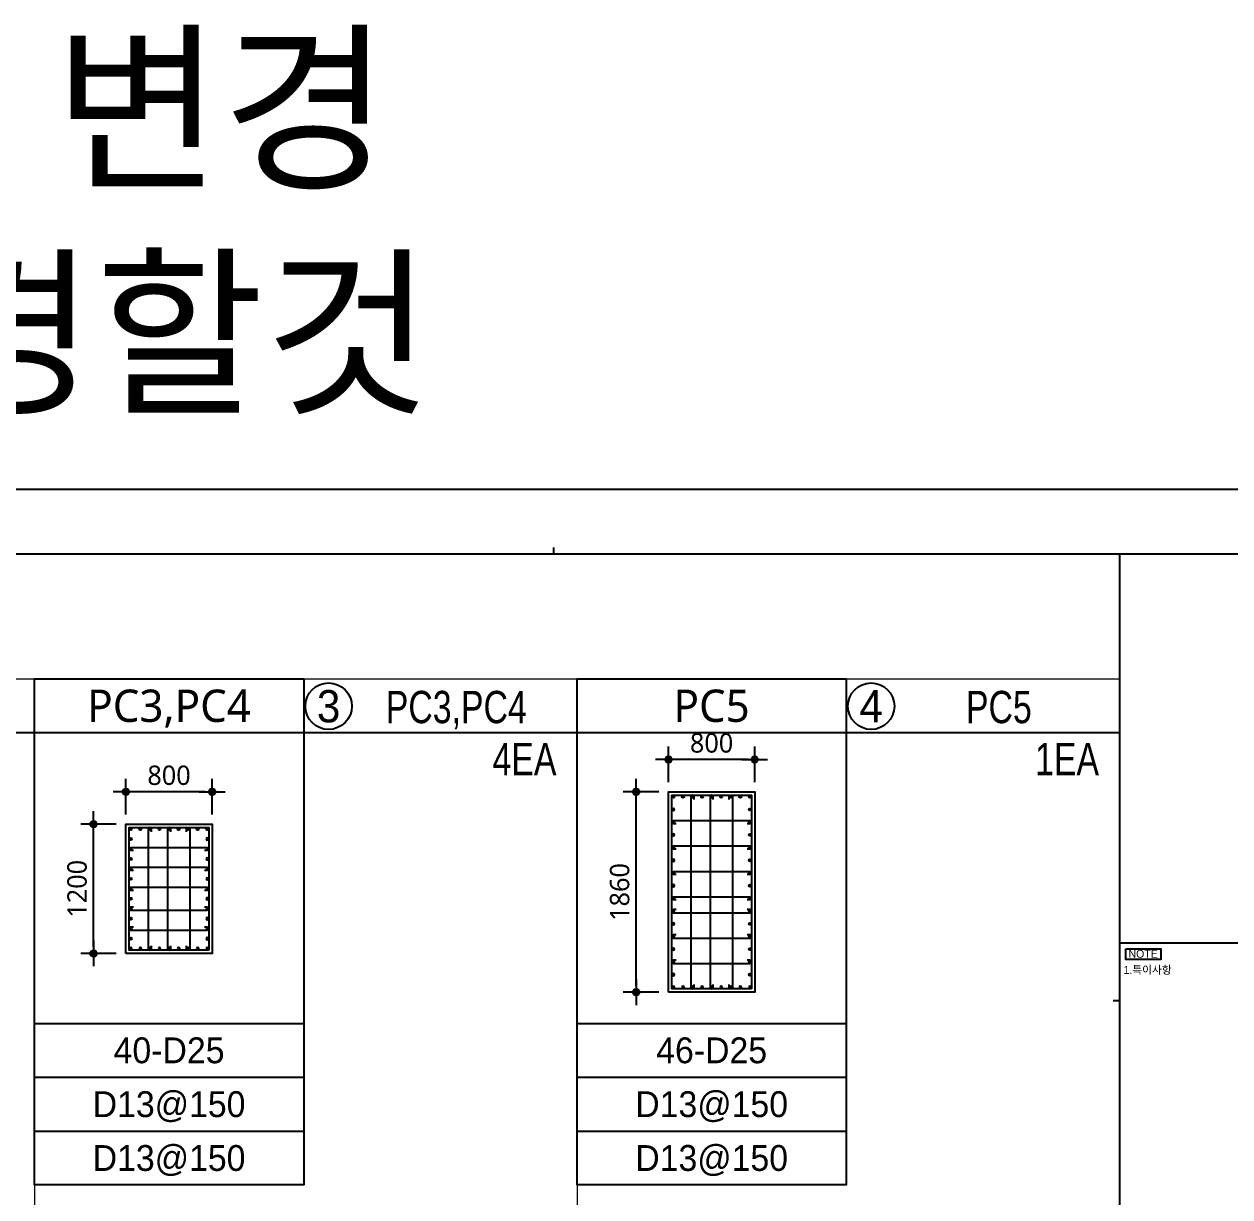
# Model space of a CAD drawing. Header units: millimetres. Extents: x 317501 to 2277231, y -321722 to 1186893.
# Drawn here: x 484755 to 495949, y -109947 to -99056 of the extents above; entities that cross this region are included whole.
import ezdxf
from ezdxf.enums import TextEntityAlignment as Align

# ---------------------------------------------------------------- set-up
doc = ezdxf.new("R2010")
doc.units = ezdxf.units.MM
doc.header["$LTSCALE"] = 57
doc.layers.get('Defpoints').update_dxf_attribs({"color": 145})
for name, color, linetype in [('AMAC-NO', 5, 'Continuous'), ('AMAC-TITLE', 7, 'Continuous'), ('BAR', 2, 'Continuous'), ('BARR', 1, 'Continuous'), ('DIM', 7, 'Continuous'), ('ELE', 7, 'Continuous'), ('HOOP', 2, 'Continuous'), ('LEADER', 7, 'Continuous'), ('XDIM', 7, 'Continuous'), ('XTAG', 7, 'Continuous')]:
    doc.layers.add(name, color=color, linetype=linetype)
doc.layers.add('TEXT', color=3, linetype='Continuous', lineweight=9)
doc.layers.add('XTITLE', color=22, linetype='Continuous', lineweight=0)
doc.styles.add('XRebarSheet', font='Hmkmrhd_0.ttf')
doc.styles.add('돋움', font='malgun.ttf')
doc.styles.add('돋음', font='Dotum.ttf')
doc.styles.add('맑은고딕', font='malgun.ttf')
doc.dimstyles.new('DIM_40', dxfattribs={"dimscale": 40, "dimtxt": 3, "dimasz": 1, "dimexe": 2, "dimexo": 1.5, "dimgap": 1, "dimtad": 1, "dimdec": 0, "dimzin": 0, "dimdsep": 46, "dimtxsty": '맑은고딕', "dimblk1": 'DIMDOT', "dimblk2": 'DIMDOT', "dimsah": 1, "dimcen": 0.09, "dimdle": 2, "dimclrd": 7, "dimclre": 7, "dimclrt": 6, "dimadec": 0, "dimazin": 0, "dimtfac": 1, "dimtdec": 0, "dimtix": 1, "dimtmove": 2, "dimatfit": 3, "dimldrblk": 'DIMDOT', "dimfxl": 0, "dimtolj": 1, "dimtzin": 0, "dimarcsym": 0})

# ---------------------------------------------------------------- blocks, each defined once
blk = doc.blocks.new('dhs_sheet2e')
at = {"color": 7}
for p, q in [((55508.9, 57331.7), (55508.9, 57531.5)), ((73013.1, 43498.2), (72813.3, 43498.2))]:
    blk.add_line(p, q, dxfattribs=at)
for points in [[(84000, 0), (84000, 59329.4), (0, 59329.4), (0, 0)], [(73208.2, 45108.5), (74292.8, 45108.5), (74292.8, 44775), (73208.2, 44775)]]:
    blk.add_lwpolyline(points, close=True, dxfattribs=at)
at = {"color": 30, "const_width": 64.9}
blk.add_lwpolyline([(81003.6, 57331.7), (2996.4, 57331.7), (2996.4, 1997.6), (81003.6, 1997.6)], close=True, dxfattribs=at)
at = {"color": 30}
for points, const_width in [([(73013.1, 1997.6), (73013.1, 57331.7)], 64.9), ([(73013.1, 45291.6), (81003.6, 45291.6)], 64.9), ([(73013.1, 37482.7), (81003.6, 37482.7)], 1.25)]:
    blk.add_lwpolyline(points, dxfattribs=dict(at, const_width=const_width))
at = {"color": 7, "style": 'XRebarSheet'}
for s, p in [('NOTE', (73292, 44833.7)), ('1.특이사항', (73135.9, 44335.3))]:
    blk.add_text(s, height=242.71, dxfattribs=at).set_placement(p)
blk = doc.blocks.new('sdhdtbhse')
at = {"color": 255, "xscale": 0.75, "yscale": 0.75, "zscale": 0.75}
blk.add_blockref('dhs_sheet2e', (0, -44497), dxfattribs=at)
blk = doc.blocks.new('DIMDOT')
at = {"layer": 'DIM', "linetype": 'Continuous'}
blk.add_line((-2, 0), (2, 0), dxfattribs=at)
for radius in [0.5, 0.25]:
    blk.add_circle((0, 0), radius, dxfattribs=at)
blk = doc.blocks.new('*D48')
at = {"layer": 'Defpoints', "color": 0, "transparency": 16777216}
for p in [(517043, -214680), (517343, -214680), (517343, -215880)]:
    blk.add_point(p, dxfattribs=at)
at = {"layer": 'DIM', "color": 7, "lineweight": -2, "transparency": 16777216}
for p, q in [((517253, -214680), (516923, -214680)), ((517043, -215820), (517043, -214740)), ((517253, -215880), (516923, -215880))]:
    blk.add_line(p, q, dxfattribs=at)
at = {"layer": 'DIM', "color": 7, "lineweight": -2, "transparency": 16777216, "xscale": 60, "yscale": 60, "zscale": 60}
for p, rotation in [((517043, -214680), 90), ((517043, -215880), 270)]:
    blk.add_blockref('DIMDOT', p, dxfattribs=dict(at, rotation=rotation))
at = {"layer": 'DIM', "color": 6, "transparency": 16777216, "insert": (516890, -215280), "char_height": 180, "attachment_point": 5, "rotation": 90, "style": '맑은고딕'}
blk.add_mtext('\\A1;1200', dxfattribs=at)
blk = doc.blocks.new('*D49')
at = {"layer": 'Defpoints', "color": 0, "transparency": 16777216}
for p in [(517343, -214380), (517343, -214680), (518143, -214680)]:
    blk.add_point(p, dxfattribs=at)
at = {"layer": 'DIM', "color": 7, "lineweight": -2, "transparency": 16777216}
for p, q in [((517343, -214590), (517343, -214260)), ((518143, -214590), (518143, -214260)), ((518083, -214380), (517403, -214380))]:
    blk.add_line(p, q, dxfattribs=at)
at = {"layer": 'DIM', "color": 7, "lineweight": -2, "transparency": 16777216, "xscale": 60, "yscale": 60, "zscale": 60, "rotation": 180}
blk.add_blockref('DIMDOT', (517343, -214380), dxfattribs=at)
at = {"layer": 'DIM', "color": 7, "lineweight": -2, "transparency": 16777216, "xscale": 60, "yscale": 60, "zscale": 60}
blk.add_blockref('DIMDOT', (518143, -214380), dxfattribs=at)
at = {"layer": 'DIM', "color": 6, "transparency": 16777216, "insert": (517743, -214227), "char_height": 180, "attachment_point": 5, "style": '맑은고딕'}
blk.add_mtext('\\A1;800', dxfattribs=at)
blk = doc.blocks.new('BAR')
at = {"layer": 'BARR'}
h = blk.add_hatch(color=256, dxfattribs=at)
edge = h.paths.add_edge_path()
edge.add_arc((0, 0), 15, 0, 360)
blk.add_circle((0, 0), 15, dxfattribs=at)
blk = doc.blocks.new('*D52')
at = {"layer": 'Defpoints', "color": 0, "transparency": 16777216}
for p in [(525593, -223697), (525893, -223697), (525893, -225557)]:
    blk.add_point(p, dxfattribs=at)
at = {"layer": 'DIM', "color": 7, "lineweight": -2, "transparency": 16777216}
for p, q in [((525803, -223697), (525473, -223697)), ((525593, -225497), (525593, -223757)), ((525803, -225557), (525473, -225557))]:
    blk.add_line(p, q, dxfattribs=at)
at = {"layer": 'DIM', "color": 7, "lineweight": -2, "transparency": 16777216, "xscale": 60, "yscale": 60, "zscale": 60}
for p, rotation in [((525593, -223697), 90), ((525593, -225557), 270)]:
    blk.add_blockref('DIMDOT', p, dxfattribs=dict(at, rotation=rotation))
at = {"layer": 'DIM', "color": 6, "transparency": 16777216, "insert": (525440, -224627), "char_height": 180, "attachment_point": 5, "rotation": 90, "style": '맑은고딕'}
blk.add_mtext('\\A1;1860', dxfattribs=at)
blk = doc.blocks.new('*D53')
at = {"layer": 'Defpoints', "color": 0, "transparency": 16777216}
for p in [(525893, -223397), (525893, -223697), (526693, -223697)]:
    blk.add_point(p, dxfattribs=at)
at = {"layer": 'DIM', "color": 7, "lineweight": -2, "transparency": 16777216}
for p, q in [((525893, -223607), (525893, -223277)), ((526693, -223607), (526693, -223277)), ((526633, -223397), (525953, -223397))]:
    blk.add_line(p, q, dxfattribs=at)
at = {"layer": 'DIM', "color": 7, "lineweight": -2, "transparency": 16777216, "xscale": 60, "yscale": 60, "zscale": 60, "rotation": 180}
blk.add_blockref('DIMDOT', (525893, -223397), dxfattribs=at)
at = {"layer": 'DIM', "color": 7, "lineweight": -2, "transparency": 16777216, "xscale": 60, "yscale": 60, "zscale": 60}
blk.add_blockref('DIMDOT', (526693, -223397), dxfattribs=at)
at = {"layer": 'DIM', "color": 6, "transparency": 16777216, "insert": (526293, -223244), "char_height": 180, "attachment_point": 5, "style": '맑은고딕'}
blk.add_mtext('\\A1;800', dxfattribs=at)
blk = doc.blocks.new('PC3')
at = {"layer": 'BAR'}
blk.add_lwpolyline([(1620, 2180), (880, 2180), (880, 3320), (1620, 3320)], close=True, dxfattribs=at)
at = {"layer": 'ELE'}
blk.add_lwpolyline([(850, 2150), (850, 3350), (1650, 3350), (1650, 2150)], close=True, dxfattribs=at)
at = {"layer": 'HOOP'}
for points in [[(1087.5, 3280), (1087.5, 3305, 1), (1057.5, 3305), (1057.5, 2195, 1), (1087.5, 2195), (1087.5, 2220)], [(1265, 3280), (1265, 3305, 1), (1235, 3305), (1235, 2195, 1), (1265, 2195), (1265, 2220)], [(1412.5, 3280), (1412.5, 3305, -1), (1442.5, 3305), (1442.5, 2195, -1), (1412.5, 2195), (1412.5, 2220)], [(920, 3105), (895, 3105, -1), (895, 3135), (1605, 3135, -1), (1605, 3105), (1580, 3105)], [(920, 2920), (895, 2920, -1), (895, 2950), (1605, 2950, -1), (1605, 2920), (1580, 2920)], [(920, 2735), (895, 2735, -1), (895, 2765), (1605, 2765, -1), (1605, 2735), (1580, 2735)], [(920, 2580), (895, 2580, 1), (895, 2550), (1605, 2550, 1), (1605, 2580), (1580, 2580)], [(920, 2395), (895, 2395, 1), (895, 2365), (1605, 2365, 1), (1605, 2395), (1580, 2395)]]:
    blk.add_lwpolyline(points, format="xyb", dxfattribs=at)
at = {"layer": 'LEADER'}
for p, q in [((0, 4200), (2500, 4200)), ((0, 1500), (2500, 1500)), ((0, 1000), (2500, 1000)), ((0, 500), (2500, 500))]:
    blk.add_line(p, q, dxfattribs=at)
blk.add_lwpolyline([(2500, 4700), (2500, 0), (0, 0), (0, 4700), (2500, 4700)], dxfattribs=at)
at = {"layer": 'BAR', "yscale": 0.6666666666666666, "zscale": 0.6666666666666666}
for p, xscale, rotation in [((895, 3305), 0.6666666666666666, 180), ((983.75, 3305), 0.6666666666666666, 180), ((1072.5, 3305), 0.6666666666666666, 180), ((1161.25, 3305), 0.6666666666666666, 180), ((1250, 3305), 0.6666666666666666, 180), ((1338.75, 3305), 0.6666666666666666, 180), ((1427.5, 3305), 0.6666666666666666, 180), ((1516.25, 3305), 0.6666666666666666, 180), ((1605, 3305), 0.6666666666666666, 180), ((895, 3212.5), 0.6666666666666666, 180), ((1605, 3212.5), -0.6666666666666666, 180), ((895, 3120), 0.6666666666666666, 180), ((895, 3027.5), 0.6666666666666666, 180), ((1605, 3120), -0.6666666666666666, 180), ((1605, 3027.5), -0.6666666666666666, 180), ((895, 2935), 0.6666666666666666, 180), ((1605, 2935), -0.6666666666666666, 180), ((895, 2842.5), 0.6666666666666666, 180), ((1605, 2842.5), -0.6666666666666666, 180), ((895, 2750), 0.6666666666666666, 180), ((1605, 2750), -0.6666666666666666, 180), ((895, 2657.5), 0.6666666666666666, 180), ((895, 2565), 0.6666666666666666, 180), ((1605, 2657.5), -0.6666666666666666, 180), ((1605, 2565), -0.6666666666666666, 180), ((895, 2472.5), 0.6666666666666666, 180), ((1605, 2472.5), -0.6666666666666666, 180), ((895, 2380), 0.6666666666666666, 180), ((1605, 2380), -0.6666666666666666, 180), ((895, 2287.5), 0.6666666666666666, 180), ((1605, 2287.5), -0.6666666666666666, 180), ((983.75, 2195), -0.6666666666666666, 359.9999999999941), ((1072.5, 2195), -0.6666666666666666, 359.9999999999941), ((1161.25, 2195), -0.6666666666666666, 359.9999999999941), ((1250, 2195), -0.6666666666666666, 359.9999999999941), ((1338.75, 2195), -0.6666666666666666, 359.9999999999941), ((1427.5, 2195), -0.6666666666666666, 359.9999999999941), ((1516.25, 2195), -0.6666666666666666, 359.9999999999941)]:
    blk.add_blockref('BAR', p, dxfattribs=dict(at, xscale=xscale, rotation=rotation))
at = {"layer": 'BAR', "xscale": -0.6666666666666666, "yscale": 0.6666666666666666, "zscale": 0.6666666666666666}
for p in [(895, 2195), (1605, 2195)]:
    blk.add_blockref('BAR', p, dxfattribs=at)
at = {"layer": 'TEXT'}
for s, height, style, p in [('PC3,PC4', 300, '맑은고딕', (1250, 4450)), ('40-D25', 240, '돋음', (1250, 1250)), ('D13@150', 240, '돋음', (1250, 750)), ('D13@150', 240, '돋음', (1250, 250))]:
    blk.add_text(s, height=height, dxfattribs=dict(at, style=style)).set_placement(p, align=Align.MIDDLE_CENTER)
at = {"layer": 'DIM'}
dim = blk.add_linear_dim(base=(850, 3650), p1=(1650, 3350), p2=(850, 3350), dimstyle='DIM_40', override={"dimscale": 60}, dxfattribs=at)
dim.commit()
dim.dimension.update_dxf_attribs({"geometry": '*D49', "text_midpoint": (1250, 3803), "insert": (-516493.5, 218030.18)})
dim = blk.add_linear_dim(base=(550, 3350), p1=(850, 2150), p2=(850, 3350), angle=270, dimstyle='DIM_40', override={"dimscale": 60}, dxfattribs=at)
dim.commit()
dim.dimension.update_dxf_attribs({"geometry": '*D48', "text_midpoint": (396.51, 2750), "insert": (-516493.5, 218030.18)})
blk = doc.blocks.new('PC5')
at = {"layer": 'BAR'}
blk.add_lwpolyline([(1620, 1820), (880, 1820), (880, 3620), (1620, 3620)], close=True, dxfattribs=at)
at = {"layer": 'ELE'}
blk.add_lwpolyline([(850, 1790), (850, 3650), (1650, 3650), (1650, 1790)], close=True, dxfattribs=at)
at = {"layer": 'HOOP'}
for points in [[(1087.5, 3580), (1087.5, 3605, 1), (1057.5, 3605), (1057.5, 1835, 1), (1087.5, 1835), (1087.5, 1860)], [(1265, 3580), (1265, 3605, 1), (1235, 3605), (1235, 1835, 1), (1265, 1835), (1265, 1860)], [(1412.5, 3580), (1412.5, 3605, -1), (1442.5, 3605), (1442.5, 1835, -1), (1412.5, 1835), (1412.5, 1860)], [(920, 3354), (895, 3354, -1), (895, 3384), (1605, 3384, -1), (1605, 3354), (1580, 3354)], [(920, 3118), (895, 3118, -1), (895, 3148), (1605, 3148, -1), (1605, 3118), (1580, 3118)], [(920, 2882), (895, 2882, -1), (895, 2912), (1605, 2912, -1), (1605, 2882), (1580, 2882)], [(920, 2646), (895, 2646, -1), (895, 2676), (1605, 2676, -1), (1605, 2646), (1580, 2646)], [(920, 2558), (895, 2558, 1), (895, 2528), (1605, 2528, 1), (1605, 2558), (1580, 2558)], [(920, 2322), (895, 2322, 1), (895, 2292), (1605, 2292, 1), (1605, 2322), (1580, 2322)], [(920, 2086), (895, 2086, 1), (895, 2056), (1605, 2056, 1), (1605, 2086), (1580, 2086)]]:
    blk.add_lwpolyline(points, format="xyb", dxfattribs=at)
at = {"layer": 'LEADER'}
for p, q in [((0, 4200), (2500, 4200)), ((0, 1500), (2500, 1500)), ((0, 1000), (2500, 1000)), ((0, 500), (2500, 500))]:
    blk.add_line(p, q, dxfattribs=at)
blk.add_lwpolyline([(2500, 4700), (2500, 0), (0, 0), (0, 4700), (2500, 4700)], dxfattribs=at)
at = {"layer": 'BAR', "xscale": 0.6666666666666666, "yscale": 0.6666666666666666, "zscale": 0.6666666666666666, "rotation": 180}
for p in [(895, 3605), (983.75, 3605), (1072.5, 3605), (1161.25, 3605), (1250, 3605), (1338.75, 3605), (1427.5, 3605), (1516.25, 3605), (1605, 3605)]:
    blk.add_blockref('BAR', p, dxfattribs=at)
at = {"layer": 'BAR', "yscale": 0.6666666666666666, "zscale": 0.6666666666666666}
for p, xscale in [((895, 3487), -0.6666666666666666), ((1605, 3487), 0.6666666666666666), ((895, 3369), -0.6666666666666666), ((1605, 3369), 0.6666666666666666), ((895, 3251), -0.6666666666666666), ((1605, 3251), 0.6666666666666666), ((895, 3133), -0.6666666666666666), ((1605, 3133), 0.6666666666666666), ((895, 3015), -0.6666666666666666), ((1605, 3015), 0.6666666666666666), ((895, 2897), -0.6666666666666666), ((1605, 2897), 0.6666666666666666), ((895, 2779), -0.6666666666666666), ((1605, 2779), 0.6666666666666666), ((895, 2661), -0.6666666666666666), ((1605, 2661), 0.6666666666666666), ((895, 2543), -0.6666666666666666), ((1605, 2543), 0.6666666666666666), ((895, 2425), -0.6666666666666666), ((1605, 2425), 0.6666666666666666), ((895, 2307), -0.6666666666666666), ((1605, 2307), 0.6666666666666666), ((895, 2189), -0.6666666666666666), ((1605, 2189), 0.6666666666666666), ((895, 2071), -0.6666666666666666), ((1605, 2071), 0.6666666666666666), ((895, 1953), -0.6666666666666666), ((1605, 1953), 0.6666666666666666), ((895, 1835), -0.6666666666666666), ((983.75, 1835), -0.6666666666666666), ((1072.5, 1835), -0.6666666666666666), ((1161.25, 1835), -0.6666666666666666), ((1250, 1835), -0.6666666666666666), ((1338.75, 1835), -0.6666666666666666), ((1427.5, 1835), -0.6666666666666666), ((1516.25, 1835), -0.6666666666666666), ((1605, 1835), -0.6666666666666666)]:
    blk.add_blockref('BAR', p, dxfattribs=dict(at, xscale=xscale))
at = {"layer": 'TEXT'}
for s, height, style, p in [('PC5', 300, '맑은고딕', (1250, 4450)), ('46-D25', 240, '돋음', (1250, 1250)), ('D13@150', 240, '돋음', (1250, 750)), ('D13@150', 240, '돋음', (1250, 250))]:
    blk.add_text(s, height=height, dxfattribs=dict(at, style=style)).set_placement(p, align=Align.MIDDLE_CENTER)
at = {"layer": 'DIM'}
dim = blk.add_linear_dim(base=(850, 3950), p1=(1650, 3650), p2=(850, 3650), dimstyle='DIM_40', override={"dimscale": 60}, dxfattribs=at)
dim.commit()
dim.dimension.update_dxf_attribs({"geometry": '*D53', "text_midpoint": (1250, 4103), "insert": (-525043.41, 227347.37)})
dim = blk.add_linear_dim(base=(550, 3650), p1=(850, 1790), p2=(850, 3650), angle=270, dimstyle='DIM_40', override={"dimscale": 60}, dxfattribs=at)
dim.commit()
dim.dimension.update_dxf_attribs({"geometry": '*D52', "text_midpoint": (396.51, 2720), "insert": (-525043.41, 227347.37)})

msp = doc.modelspace()

# ---------------------------------------------------------------- linework, layer by layer
at = {"layer": 'AMAC-NO', "color": 2}
for centre in [(487581.5, -105390.3), (492618.8, -105390.3)]:
    msp.add_circle(centre, 216, dxfattribs=at)
at = {"layer": 'XTAG', "color": 4}
msp.add_lwpolyline([(474775.7, -105635.8), (494924.9, -105635.8)], dxfattribs=at)
at = {"layer": 'XTITLE', "color": 3, "ltscale": 2}
msp.add_line((473919.9, -105135.8), (494924.9, -105135.8), dxfattribs=at)
for points in [[(484850.3, -105135.8), (484850.3, -120577)], [(489887.6, -105135.8), (489887.6, -120577)]]:
    msp.add_lwpolyline(points, dxfattribs=at)

# ---------------------------------------------------------------- block references
at = {"layer": 'XDIM', "color": 4, "xscale": 0.3999999986033871, "yscale": 0.3999999986033871, "zscale": 0.3999999986033871}
msp.add_blockref('sdhdtbhse', (473020.9, -103377.5), dxfattribs=at)
at = {"layer": 'XTAG', "color": 4}
for name, p in [('PC3', (484850.3, -109835.8)), ('PC5', (489887.6, -109835.8))]:
    msp.add_blockref(name, p, dxfattribs=at)

# ---------------------------------------------------------------- texts
at = {"layer": 'AMAC-NO', "color": 2, "style": '돋음'}
for s, p in [('3', (487581.5, -105390.3)), ('4', (492618.8, -105390.3))]:
    msp.add_text(s, height=300, dxfattribs=at).set_placement(p, align=Align.MIDDLE_CENTER)
at = {"layer": 'AMAC-NO', "color": 2, "style": '돋음', "width": 0.8}
for s, p in [('PC3,PC4', (488766.9, -105397.8)), ('PC5', (493804.2, -105397.8)), ('4EA', (489400.1, -105880.9)), ('1EA', (494437.4, -105880.9))]:
    msp.add_text(s, height=300, dxfattribs=at).set_placement(p, align=Align.MIDDLE_CENTER)
at = {"layer": 'AMAC-TITLE', "color": 2, "linetype": 'Continuous', "style": '돋움'}
for s, p in [('지하2층 기둥적용시 135+135로 변경', (462267.6, -100464.4)), ('승인용 발주시 내진철근으로 변경할것', (462267.6, -102550.1))]:
    msp.add_text(s, height=1245.658, dxfattribs=at).set_placement(p)

doc.saveas('drawing.dxf')
